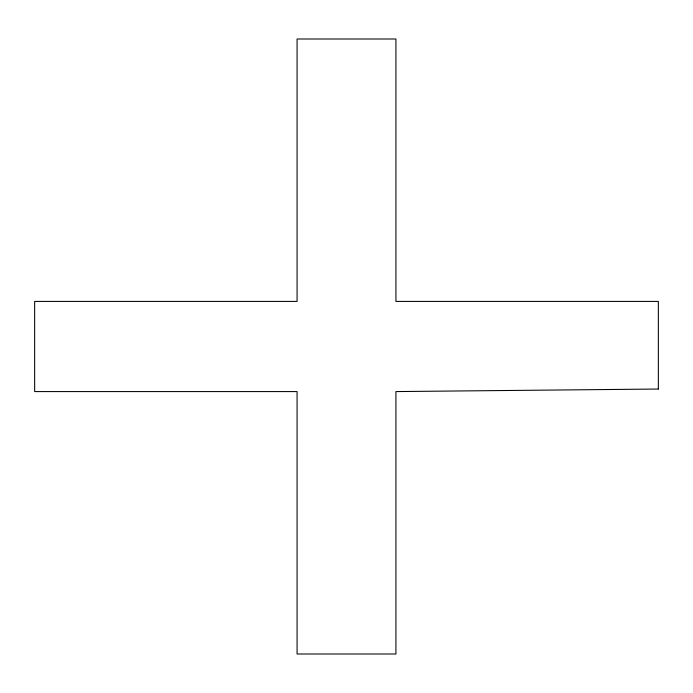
<?xml version="1.0" encoding="UTF-8"?>
<svg xmlns="http://www.w3.org/2000/svg" width="693" height="693" viewBox="0 0 693 693"><rect width="100%" height="100%" fill="white"/><g stroke="black" fill="none" stroke-linecap="round" stroke-linejoin="round"><path stroke-width="1.04" d="M658.35 389.033L395.928 391.58L395.928 654.001L297.072 654.001L297.072 391.58L34.65 391.58L34.65 301.42L297.072 301.42L297.072 38.999L395.928 38.999L395.928 301.42L658.35 301.42L658.35 389.033"/></g></svg>
